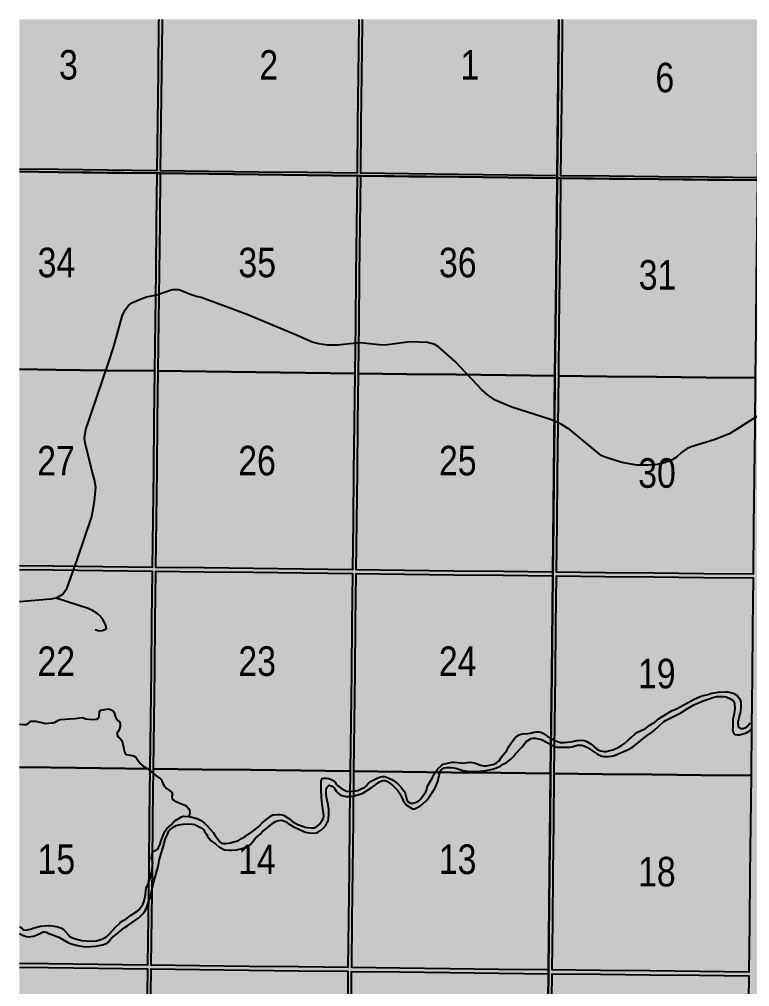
# Model space of a CAD drawing. Extents: x 506959 to 509328, y 6024157 to 6025982.
# Drawn here: x 507473.9 to 507671.8, y 6024633.7 to 6024895.9 of the extents above; entities that cross this region are included whole.
import ezdxf

# ---------------------------------------------------------------- set-up
doc = ezdxf.new("R2010")
doc.units = 0
doc.header["$LTSCALE"] = 5
doc.linetypes.add('DASHED2', pattern=[9.525, 6.35, -3.175])
for name, color, linetype in [('Quarters', 8, 'Continuous'), ('RoadSeg', 57, 'DASHED2'), ('T-WATER', 160, 'Continuous'), ('Townships', 57, 'Continuous')]:
    doc.layers.add(name, color=color, linetype=linetype)
doc.layers.add('ROUTE-MAP-BACKGROUND-H', color=7, linetype='Continuous', true_color=0xf0ebff)
doc.styles.add('120', font='ARIALN.TTF', dxfattribs={"height": 13})

msp = doc.modelspace()

# ---------------------------------------------------------------- hatches: boundary and pattern name
at = {"layer": 'ROUTE-MAP-BACKGROUND-H'}
h = msp.add_hatch(color=256, dxfattribs=at)
h.dxf.hatch_style = 1
h.paths.add_polyline_path([(507473.89, 6024895.85), (508096.49, 6024895.85), (508096.49, 6024157.58), (507473.89, 6024157.58)])

# ---------------------------------------------------------------- linework, layer by layer
at = {"layer": 'Quarters'}
for points in [[(507511.65, 6024895.85), (507511.64, 6024894.97), (507511.48, 6024881.58), (507511.33, 6024868.19), (507511.17, 6024854.8), (507497.78, 6024854.96), (507484.39, 6024855.13), (507473.89, 6024855.26)], [(507565.87, 6024895.85), (507565.86, 6024894.3), (507565.7, 6024880.92), (507565.55, 6024867.53), (507565.4, 6024854.14), (507552.01, 6024854.3), (507538.62, 6024854.46), (507525.23, 6024854.63), (507512.17, 6024854.79), (507512.33, 6024868.18), (507512.49, 6024881.57), (507512.65, 6024894.96), (507512.66, 6024895.85)], [(507620.1, 6024895.85), (507620.07, 6024893.64), (507619.92, 6024880.25), (507619.78, 6024866.86), (507619.63, 6024853.47), (507606.24, 6024853.64), (507592.85, 6024853.8), (507579.46, 6024853.96), (507566.4, 6024854.12), (507566.55, 6024867.51), (507566.71, 6024880.9), (507566.86, 6024894.29), (507566.88, 6024895.85)], [(507674.34, 6024895.85), (507674.31, 6024893.09), (507674.16, 6024879.7), (507674.02, 6024866.31), (507673.88, 6024852.92), (507660.48, 6024853.06), (507647.09, 6024853.19), (507633.69, 6024853.33), (507620.63, 6024853.46), (507620.78, 6024866.85), (507620.93, 6024880.24), (507621.08, 6024893.63), (507621.1, 6024895.85)], [(507473.89, 6024854.59), (507484.38, 6024854.46), (507497.77, 6024854.29), (507511.16, 6024854.13), (507511, 6024840.74), (507510.84, 6024827.34), (507510.69, 6024813.95), (507510.53, 6024800.56), (507497.13, 6024800.72), (507483.74, 6024800.88), (507473.89, 6024801.01)], [(507473.89, 6024801.01), (507483.74, 6024800.88), (507497.13, 6024800.72), (507510.53, 6024800.56), (507510.37, 6024787.16), (507510.21, 6024773.77), (507510.05, 6024760.38), (507509.9, 6024747.32), (507496.5, 6024747.48), (507483.1, 6024747.65), (507473.89, 6024747.76)], [(507473.89, 6024746.76), (507483.09, 6024746.64), (507496.49, 6024746.48), (507509.89, 6024746.31), (507509.73, 6024732.92), (507509.57, 6024719.53), (507509.41, 6024706.14), (507509.25, 6024692.74), (507495.85, 6024692.91), (507482.44, 6024693.07), (507473.89, 6024693.18)], [(507473.89, 6024693.18), (507482.44, 6024693.07), (507495.85, 6024692.91), (507509.25, 6024692.74), (507509.1, 6024679.35), (507508.94, 6024665.96), (507508.78, 6024652.56), (507508.63, 6024639.51), (507495.22, 6024639.67), (507481.81, 6024639.84), (507473.89, 6024639.93)], [(507473.89, 6024638.93), (507481.79, 6024638.83), (507495.2, 6024638.67), (507508.61, 6024638.5), (507508.46, 6024625.11), (507508.3, 6024611.72), (507508.14, 6024598.32), (507507.98, 6024584.93), (507494.57, 6024585.09), (507481.15, 6024585.26), (507473.89, 6024585.35)]]:
    msp.add_lwpolyline(points, dxfattribs=at)
for points in [[(507564.93, 6024813.28), (507564.78, 6024799.89), (507551.38, 6024800.06), (507537.99, 6024800.22), (507524.59, 6024800.38), (507511.53, 6024800.54), (507511.69, 6024813.94), (507511.85, 6024827.33), (507512.01, 6024840.72), (507512.16, 6024854.12), (507525.22, 6024853.96), (507538.61, 6024853.79), (507552, 6024853.63), (507565.39, 6024853.47), (507565.24, 6024840.07), (507565.08, 6024826.68), (507564.93, 6024813.28)], [(507619.18, 6024812.63), (507619.03, 6024799.23), (507605.63, 6024799.4), (507592.24, 6024799.56), (507578.84, 6024799.72), (507565.78, 6024799.88), (507565.93, 6024813.27), (507566.09, 6024826.67), (507566.24, 6024840.06), (507566.39, 6024853.45), (507579.45, 6024853.29), (507592.84, 6024853.13), (507606.23, 6024852.97), (507619.62, 6024852.8), (507619.47, 6024839.41), (507619.32, 6024826.02), (507619.18, 6024812.63)], [(507673.44, 6024812.07), (507673.3, 6024798.68), (507659.9, 6024798.82), (507646.5, 6024798.95), (507633.1, 6024799.09), (507620.03, 6024799.22), (507620.18, 6024812.62), (507620.33, 6024826.01), (507620.48, 6024839.4), (507620.62, 6024852.79), (507633.68, 6024852.66), (507647.08, 6024852.52), (507660.48, 6024852.39), (507673.87, 6024852.25), (507673.73, 6024838.86), (507673.58, 6024825.47), (507673.44, 6024812.07)], [(507564.32, 6024759.71), (507564.17, 6024746.65), (507550.77, 6024746.82), (507537.37, 6024746.98), (507523.97, 6024747.15), (507510.9, 6024747.31), (507511.06, 6024760.36), (507511.22, 6024773.76), (507511.37, 6024787.15), (507511.53, 6024800.54), (507524.59, 6024800.38), (507537.99, 6024800.22), (507551.38, 6024800.06), (507564.78, 6024799.89), (507564.62, 6024786.5), (507564.47, 6024773.1), (507564.32, 6024759.71)], [(507618.58, 6024759.06), (507618.44, 6024746), (507605.04, 6024746.16), (507591.64, 6024746.32), (507578.24, 6024746.48), (507565.17, 6024746.64), (507565.32, 6024759.7), (507565.48, 6024773.09), (507565.63, 6024786.49), (507565.78, 6024799.88), (507578.84, 6024799.72), (507592.24, 6024799.56), (507605.63, 6024799.4), (507619.03, 6024799.23), (507618.88, 6024785.84), (507618.73, 6024772.45), (507618.58, 6024759.06)], [(507672.86, 6024758.51), (507672.72, 6024745.45), (507659.32, 6024745.58), (507645.92, 6024745.72), (507632.51, 6024745.86), (507619.44, 6024745.99), (507619.59, 6024759.05), (507619.74, 6024772.44), (507619.88, 6024785.83), (507620.03, 6024799.22), (507633.1, 6024799.09), (507646.5, 6024798.95), (507659.9, 6024798.82), (507673.3, 6024798.68), (507673.15, 6024785.29), (507673.01, 6024771.9), (507672.86, 6024758.51)], [(507563.7, 6024705.47), (507563.55, 6024692.08), (507550.14, 6024692.24), (507536.73, 6024692.41), (507523.33, 6024692.57), (507510.26, 6024692.73), (507510.42, 6024706.12), (507510.58, 6024719.52), (507510.73, 6024732.91), (507510.89, 6024746.3), (507523.96, 6024746.14), (507537.36, 6024745.98), (507550.76, 6024745.81), (507564.16, 6024745.65), (507564, 6024732.26), (507563.85, 6024718.86), (507563.7, 6024705.47)], [(507617.98, 6024704.82), (507617.84, 6024691.43), (507604.43, 6024691.59), (507591.03, 6024691.75), (507577.62, 6024691.91), (507564.55, 6024692.06), (507564.7, 6024705.46), (507564.86, 6024718.85), (507565.01, 6024732.24), (507565.16, 6024745.64), (507578.23, 6024745.48), (507591.63, 6024745.32), (507605.03, 6024745.16), (507618.43, 6024745), (507618.28, 6024731.6), (507618.13, 6024718.21), (507617.98, 6024704.82)], [(507672.28, 6024704.27), (507672.14, 6024690.88), (507658.73, 6024691.01), (507645.32, 6024691.15), (507631.91, 6024691.29), (507618.84, 6024691.42), (507618.99, 6024704.81), (507619.14, 6024718.2), (507619.28, 6024731.59), (507619.43, 6024744.99), (507632.5, 6024744.85), (507645.91, 6024744.72), (507659.31, 6024744.58), (507672.71, 6024744.44), (507672.57, 6024731.05), (507672.43, 6024717.66), (507672.28, 6024704.27)], [(507563.09, 6024651.9), (507562.94, 6024638.84), (507549.53, 6024639), (507536.12, 6024639.17), (507522.71, 6024639.33), (507509.63, 6024639.49), (507509.79, 6024652.55), (507509.94, 6024665.94), (507510.1, 6024679.34), (507510.26, 6024692.73), (507523.33, 6024692.57), (507536.73, 6024692.41), (507550.14, 6024692.24), (507563.55, 6024692.08), (507563.39, 6024678.68), (507563.24, 6024665.29), (507563.09, 6024651.9)], [(507617.39, 6024651.25), (507617.25, 6024638.2), (507603.84, 6024638.36), (507590.43, 6024638.51), (507577.02, 6024638.67), (507563.94, 6024638.83), (507564.09, 6024651.88), (507564.24, 6024665.28), (507564.4, 6024678.67), (507564.55, 6024692.06), (507577.62, 6024691.91), (507591.03, 6024691.75), (507604.43, 6024691.59), (507617.84, 6024691.43), (507617.69, 6024678.04), (507617.54, 6024664.65), (507617.39, 6024651.25)], [(507671.71, 6024650.7), (507671.57, 6024637.64), (507658.16, 6024637.78), (507644.74, 6024637.92), (507631.33, 6024638.05), (507618.25, 6024638.19), (507618.4, 6024651.24), (507618.54, 6024664.64), (507618.69, 6024678.03), (507618.84, 6024691.42), (507631.91, 6024691.29), (507645.32, 6024691.15), (507658.73, 6024691.01), (507672.14, 6024690.88), (507672, 6024677.48), (507671.85, 6024664.09), (507671.71, 6024650.7)], [(507562.47, 6024597.65), (507562.31, 6024584.26), (507548.9, 6024584.43), (507535.48, 6024584.59), (507522.07, 6024584.76), (507508.99, 6024584.92), (507509.15, 6024598.31), (507509.3, 6024611.7), (507509.46, 6024625.1), (507509.62, 6024638.49), (507522.69, 6024638.33), (507536.1, 6024638.16), (507549.52, 6024638), (507562.93, 6024637.83), (507562.77, 6024624.44), (507562.62, 6024611.05), (507562.47, 6024597.65)], [(507616.79, 6024597.02), (507616.64, 6024583.63), (507603.23, 6024583.78), (507589.81, 6024583.94), (507576.4, 6024584.1), (507563.32, 6024584.25), (507563.47, 6024597.64), (507563.62, 6024611.03), (507563.78, 6024624.43), (507563.93, 6024637.82), (507577.01, 6024637.67), (507590.42, 6024637.51), (507603.83, 6024637.35), (507617.24, 6024637.19), (507617.09, 6024623.8), (507616.94, 6024610.41), (507616.79, 6024597.02)], [(507671.13, 6024596.46), (507670.98, 6024583.07), (507657.57, 6024583.21), (507644.15, 6024583.34), (507630.73, 6024583.48), (507617.65, 6024583.62), (507617.8, 6024597.01), (507617.94, 6024610.4), (507618.09, 6024623.79), (507618.24, 6024637.18), (507631.32, 6024637.05), (507644.73, 6024636.91), (507658.14, 6024636.78), (507671.56, 6024636.64), (507671.41, 6024623.25), (507671.27, 6024609.85), (507671.13, 6024596.46)]]:
    msp.add_lwpolyline(points, close=True, dxfattribs=at)
at = {"layer": 'RoadSeg'}
msp.add_line((507523.16, 6024820.46), (507522.52, 6024820.66), dxfattribs=at)
for points in [[(507483.9, 6024739.01), (507485.63, 6024740.01), (507486.83, 6024741.81), (507489.69, 6024749.6), (507493.55, 6024761.12), (507494.25, 6024765.22), (507494.62, 6024769.08), (507494.29, 6024771.05), (507493.42, 6024773.98), (507491.69, 6024781.1), (507491.56, 6024782.33), (507491.92, 6024784.7), (507497.95, 6024802.45), (507499.45, 6024807.14), (507501.78, 6024815.4), (507502.58, 6024817.1), (507503.51, 6024818.33), (507504.41, 6024819), (507506.91, 6024820.13), (507508.34, 6024820.6), (507511.14, 6024821.2), (507515.27, 6024822.63), (507517, 6024822.63), (507517.86, 6024822.39), (507520.49, 6024821.3), (507522.52, 6024820.66)], [(507676.47, 6024789.96), (507666.35, 6024783.53), (507662.15, 6024781.87), (507656.22, 6024780.1), (507654.86, 6024779.54), (507653.33, 6024778.44), (507651.96, 6024777.17), (507650.8, 6024776.44), (507649, 6024775.71), (507646.7, 6024775.21), (507644.24, 6024774.98), (507641.21, 6024775.01), (507637.18, 6024775.71), (507632.31, 6024777.24), (507631.58, 6024777.64), (507623.16, 6024784.63), (507620.69, 6024786.13), (507617.83, 6024787.36), (507607.31, 6024790.73), (507602.81, 6024792.62), (507600.61, 6024794.16), (507599.28, 6024795.36), (507591.96, 6024803.08), (507587.43, 6024807.08), (507586.26, 6024807.78), (507584.46, 6024808.24), (507579.73, 6024808.48), (507573.64, 6024807.61), (507572.24, 6024807.54), (507566.35, 6024808.14), (507563.32, 6024807.94), (507560.09, 6024807.51), (507557.36, 6024807.54), (507555.03, 6024807.88), (507553.26, 6024808.34), (507549.03, 6024810.27), (507535.35, 6024815.9), (507523.16, 6024820.46)], [(507483.9, 6024739.01), (507482.33, 6024738.71), (507473.89, 6024737.96)], [(507494.45, 6024730.49), (507495.55, 6024730.09), (507496.32, 6024730.19), (507497.55, 6024730.62), (507497.22, 6024731.79), (507496.62, 6024732.98), (507495.82, 6024734.05), (507494.85, 6024734.92), (507493.72, 6024735.61), (507492.52, 6024736.15), (507483.9, 6024739.01)]]:
    msp.add_lwpolyline(points, dxfattribs=at)
at = {"layer": 'T-WATER', "linetype": 'Continuous'}
for points in [[(507473.89, 6024704.78), (507475.06, 6024704.73), (507475.76, 6024704.77), (507476.25, 6024704.97), (507477, 6024705.62), (507478.32, 6024705.65), (507481.01, 6024705.04), (507482.59, 6024705.14), (507483.05, 6024705.16), (507483.61, 6024705.34), (507484.46, 6024705.87), (507484.99, 6024706.06), (507489.02, 6024706.31), (507490.25, 6024706.53), (507490.9, 6024706.58), (507491.48, 6024706.48), (507491.93, 6024706.28), (507493.63, 6024706.05), (507494.93, 6024706.15), (507495.3, 6024706.46), (507495.53, 6024706.91), (507495.58, 6024708.15), (507495.84, 6024708.58), (507496.4, 6024708.74), (507498.11, 6024708.95), (507498.73, 6024708.73), (507499.19, 6024708.51), (507499.51, 6024708.12), (507499.83, 6024707.06), (507500.07, 6024706.56), (507500.7, 6024705.76), (507501.06, 6024705.42), (507501.24, 6024704.9), (507501.23, 6024704.3), (507500.94, 6024703.28), (507500.71, 6024702.83), (507500.41, 6024702.44), (507500.37, 6024701.85), (507500.63, 6024701.42), (507501.03, 6024701.1), (507501.65, 6024700.35), (507501.85, 6024699.84), (507501.93, 6024699.21), (507502.12, 6024698.7), (507502.18, 6024698.05), (507502.33, 6024697.48), (507502.56, 6024696.96), (507502.88, 6024696.61), (507503.38, 6024696.47), (507504.02, 6024696.43), (507504.55, 6024696.31), (507505.03, 6024696.12), (507505.44, 6024695.83), (507506.65, 6024694.2), (507507.37, 6024693.55), (507508.64, 6024692.8), (507508.69, 6024692.75), (507509.25, 6024692.2), (507509.32, 6024692.13), (507509.75, 6024691.89), (507510.24, 6024691.48), (507511.24, 6024690.66), (507512.04, 6024690.09), (507512.37, 6024689.7), (507512.61, 6024689.23), (507512.79, 6024688.7), (507513.05, 6024688.25), (507513.38, 6024687.84), (507513.71, 6024687.48), (507514.48, 6024686.92), (507515.18, 6024686.26), (507515.37, 6024685.75), (507515.2, 6024685.28), (507515.28, 6024684.69), (507515.55, 6024684.28), (507515.95, 6024684.02), (507517.79, 6024683.22), (507518.76, 6024682.86), (507519.15, 6024682.58), (507519.82, 6024681.88), (507520.04, 6024681.41), (507520.12, 6024680.87), (507520, 6024680.35), (507519.77, 6024679.8), (507520.74, 6024679.61), (507522.27, 6024679.15), (507523.13, 6024678.67), (507523.57, 6024678.3), (507524.13, 6024677.93), (507524.84, 6024677.21), (507526.47, 6024675.34), (507526.79, 6024674.94), (507527.63, 6024673.63), (507528.11, 6024673.09), (507528.29, 6024672.87), (507528.69, 6024672.59), (507529.18, 6024672.44), (507529.85, 6024672.44), (507531.1, 6024672.62), (507533.29, 6024673.3), (507534.13, 6024673.86), (507535.07, 6024674.38), (507536.54, 6024675.38), (507537.19, 6024675.8), (507537.77, 6024676.28), (507538.74, 6024677.09), (507539.74, 6024678.14), (507542.12, 6024680.01), (507542.61, 6024680.23), (507543.96, 6024680.35), (507544.59, 6024680.31), (507545.17, 6024680.22), (507545.64, 6024680.03), (507546.87, 6024679.22), (507548.01, 6024678.34), (507549.36, 6024677.6), (507550.89, 6024677.11), (507551.35, 6024676.91), (507551.89, 6024676.77), (507553.04, 6024676.69), (507553.75, 6024676.72), (507554.49, 6024677.1), (507555.17, 6024677.66), (507555.8, 6024678.45), (507556.29, 6024679.37), (507556.36, 6024679.99), (507556.32, 6024680.64), (507555.98, 6024683.15), (507555.77, 6024684.95), (507555.68, 6024686.94), (507555.69, 6024689.35), (507555.93, 6024690.05), (507556.49, 6024690.14), (507557.15, 6024690.15), (507557.71, 6024690.06), (507558.39, 6024689.86), (507559.19, 6024689.46), (507559.5, 6024689.07), (507559.67, 6024688.73), (507560.05, 6024688.26), (507560.52, 6024687.86), (507561.2, 6024687.34), (507562.13, 6024686.85), (507562.64, 6024686.67), (507563.48, 6024686.57), (507564.49, 6024686.62), (507565.63, 6024686.88), (507566.14, 6024687.09), (507567.49, 6024687.78), (507567.84, 6024688.09), (507568.47, 6024688.85), (507568.82, 6024689.18), (507570.62, 6024690.12), (507571.51, 6024690.48), (507572.2, 6024690.61), (507572.83, 6024690.59), (507573.36, 6024690.44), (507574.82, 6024689.82), (507575.28, 6024689.56), (507576.47, 6024688.64), (507577.17, 6024687.93), (507578.11, 6024686.74), (507578.41, 6024686.07), (507578.77, 6024684.63), (507578.99, 6024684.16), (507579.29, 6024683.77), (507579.66, 6024683.46), (507580.2, 6024683.35), (507581.13, 6024683.54), (507581.8, 6024683.8), (507582.18, 6024684.07), (507582.52, 6024684.42), (507583.14, 6024685.18), (507583.99, 6024686.44), (507584.19, 6024686.91), (507584.49, 6024687.97), (507584.72, 6024688.45), (507585.76, 6024690.15), (507586.19, 6024691.1), (507586.58, 6024691.72), (507586.64, 6024691.8), (507587.31, 6024692.7), (507588.36, 6024693.68), (507588.76, 6024693.96), (507591.06, 6024694.51), (507591.7, 6024694.53), (507593.5, 6024694.3), (507594.15, 6024694.29), (507595.35, 6024694.47), (507596.02, 6024694.52), (507597.19, 6024694.33), (507597.7, 6024694.18), (507598.62, 6024693.76), (507599.17, 6024693.62), (507599.8, 6024693.55), (507600.49, 6024693.56), (507602.2, 6024693.86), (507602.74, 6024694.09), (507603.17, 6024694.35), (507603.58, 6024694.61), (507603.94, 6024694.92), (507604.75, 6024696.15), (507605.96, 6024697.7), (507606.53, 6024698.78), (507607.2, 6024699.89), (507608.15, 6024701), (507608.89, 6024701.65), (507609.29, 6024701.94), (507609.75, 6024702.15), (507610.37, 6024702.24), (507611.66, 6024702.27), (507612.35, 6024702.37), (507613.4, 6024702.66), (507614.01, 6024702.75), (507614.67, 6024702.77), (507615.22, 6024702.62), (507615.69, 6024702.39), (507616.94, 6024701.56), (507617.94, 6024701), (507618.94, 6024700.4), (507619.67, 6024700.1), (507620.52, 6024699.89), (507621.46, 6024699.87), (507623.33, 6024700.06), (507625.07, 6024700.41), (507626.4, 6024700.46), (507627.03, 6024700.41), (507627.51, 6024700.24), (507628.8, 6024699.41), (507630.31, 6024698.16), (507630.72, 6024697.89), (507631.36, 6024697.58), (507632.22, 6024697.38), (507632.9, 6024697.43), (507633.5, 6024697.55), (507634.66, 6024697.82), (507635.19, 6024698.02), (507636.17, 6024698.51), (507637.04, 6024698.99), (507637.87, 6024699.55), (507638.93, 6024700.55), (507639.71, 6024701.18), (507640.79, 6024702.22), (507641.21, 6024702.52), (507643.57, 6024703.68), (507644.77, 6024704.55), (507645.47, 6024704.98), (507646.09, 6024705.4), (507647.28, 6024706.35), (507650.35, 6024708.22), (507650.8, 6024708.5), (507651.75, 6024708.92), (507653.11, 6024709.64), (507656.74, 6024711.62), (507658.15, 6024712.25), (507658.94, 6024712.48), (507660.43, 6024712.83), (507661.49, 6024713.21), (507663.3, 6024713.5), (507665.25, 6024713.61), (507665.89, 6024713.56), (507666.98, 6024713.28), (507667.49, 6024713.1), (507667.97, 6024712.85), (507668.38, 6024712.55), (507669, 6024711.81), (507669.22, 6024711.34), (507669.35, 6024710.79), (507669.34, 6024709.43), (507669.25, 6024708.19), (507669.15, 6024707.59), (507668.55, 6024705.28), (507668.62, 6024704.25), (507668.94, 6024703.89), (507669.43, 6024703.67), (507670.02, 6024703.66), (507670.54, 6024703.84), (507670.98, 6024704.11), (507671.94, 6024705.21)], [(507473.89, 6024648.11), (507474.78, 6024647.62), (507475.25, 6024647.42), (507475.75, 6024647.28), (507476.35, 6024647.21), (507477.69, 6024647.36), (507478.25, 6024647.51), (507479.73, 6024648.16), (507480.16, 6024648.43), (507480.48, 6024648.5), (507480.72, 6024648.54), (507481.25, 6024648.43), (507481.9, 6024648.11), (507483.13, 6024647.59), (507483.64, 6024647.45), (507484.58, 6024647.04), (507486.72, 6024645.81), (507487.64, 6024645.41), (507489.62, 6024644.81), (507491.3, 6024644.52), (507491.91, 6024644.47), (507494.6, 6024644.65), (507496.42, 6024645.04), (507497.5, 6024645.4), (507497.91, 6024645.67), (507498.88, 6024646.77), (507499.25, 6024647.11), (507502.29, 6024649.57), (507503.28, 6024650.29), (507506.28, 6024652.28), (507507.22, 6024653.35), (507507.88, 6024654.16), (507508.13, 6024654.59), (507508.57, 6024655.51), (507508.83, 6024656.33), (507509.03, 6024657.1), (507509.4, 6024658.08), (507509.87, 6024660.14), (507510.16, 6024661.46), (507511.39, 6024665.93), (507511.48, 6024666.28), (507511.77, 6024667.86), (507512.19, 6024669.47), (507512.9, 6024671.44), (507513.44, 6024673.53), (507513.61, 6024674.01), (507514.06, 6024674.91), (507514.44, 6024675.86), (507514.72, 6024676.24), (507515.89, 6024677.12), (507516.41, 6024677.38), (507516.97, 6024677.52), (507518.24, 6024677.68), (507519.58, 6024677.78), (507520.84, 6024677.73), (507521.4, 6024677.64), (507522.24, 6024677.14), (507522.95, 6024676.8), (507523.52, 6024676.42), (507523.84, 6024676.16), (507524.08, 6024675.69), (507524.68, 6024674.88), (507524.91, 6024674.41), (507525.86, 6024673.21), (507526.21, 6024672.89), (507527.04, 6024672.34), (507527.83, 6024671.68), (507529.11, 6024670.95), (507529.59, 6024670.78), (507530.73, 6024670.62), (507531.39, 6024670.62), (507532.71, 6024670.73), (507533.89, 6024671.01), (507535.49, 6024671.52), (507535.98, 6024671.73), (507536.5, 6024672.18), (507537.57, 6024673.59), (507537.91, 6024673.95), (507539.05, 6024674.88), (507539.71, 6024675.63), (507540.07, 6024675.94), (507540.9, 6024676.56), (507541.99, 6024677.55), (507542.82, 6024678.15), (507543.28, 6024678.41), (507543.76, 6024678.61), (507544.33, 6024678.74), (507544.98, 6024678.78), (507545.5, 6024678.66), (507545.98, 6024678.44), (507546.77, 6024677.86), (507548.07, 6024677.12), (507550.01, 6024676.15), (507551.46, 6024675.56), (507552.58, 6024675.35), (507553.19, 6024675.3), (507554.45, 6024675.4), (507554.93, 6024675.66), (507555.76, 6024676.22), (507556.51, 6024676.86), (507556.82, 6024677.26), (507557.3, 6024678.14), (507557.53, 6024678.62), (507557.66, 6024679.15), (507557.78, 6024680.37), (507557.75, 6024681.73), (507557.58, 6024682.91), (507557.19, 6024684.62), (507557.03, 6024685.84), (507557.06, 6024687.07), (507557.28, 6024687.75), (507557.87, 6024688.28), (507558.63, 6024688.02), (507558.79, 6024687.96), (507559.18, 6024687.53), (507559.71, 6024686.67), (507560.39, 6024685.99), (507560.78, 6024685.68), (507561.3, 6024685.5), (507562.4, 6024685.25), (507563.47, 6024685.2), (507564.47, 6024685.31), (507566.45, 6024685.93), (507566.93, 6024686.15), (507568.25, 6024686.89), (507569.45, 6024687.75), (507570.31, 6024688.25), (507571.03, 6024688.9), (507571.44, 6024689.17), (507572.42, 6024689.58), (507573.01, 6024689.54), (507573.49, 6024689.36), (507573.93, 6024689.09), (507575.08, 6024688.21), (507576.11, 6024687.22), (507576.41, 6024686.84), (507576.96, 6024685.99), (507577.89, 6024684.09), (507578.41, 6024683.3), (507578.73, 6024682.95), (507579.93, 6024682.11), (507580.4, 6024681.88), (507581, 6024681.91), (507581.5, 6024682.1), (507582.4, 6024682.57), (507583.17, 6024683.16), (507584.23, 6024684.17), (507585.13, 6024685.34), (507585.38, 6024685.78), (507585.69, 6024686.14), (507586.47, 6024687.34), (507587.3, 6024689.31), (507587.63, 6024690.97), (507587.88, 6024691.79), (507588.19, 6024692.44), (507588.52, 6024692.77), (507588.97, 6024693.01), (507589.61, 6024693.07), (507590.94, 6024693.06), (507591.04, 6024693.05), (507592.13, 6024692.88), (507594.08, 6024692.29), (507595.97, 6024691.98), (507597.29, 6024691.96), (507597.93, 6024692.01), (507600.34, 6024692.3), (507602.11, 6024692.63), (507603.18, 6024692.99), (507604.16, 6024693.39), (507605.01, 6024693.95), (507605.89, 6024694.45), (507607.09, 6024695.32), (507607.76, 6024696.02), (507608.34, 6024696.8), (507610, 6024698.61), (507610.92, 6024699.76), (507611.26, 6024700.12), (507612.08, 6024700.67), (507612.28, 6024700.78), (507612.53, 6024700.92), (507613.08, 6024701.06), (507613.74, 6024701.05), (507615.38, 6024700.64), (507616.95, 6024699.88), (507617.92, 6024699.27), (507618.54, 6024698.89), (507618.92, 6024698.74), (507619.58, 6024698.56), (507622.94, 6024698.58), (507623.55, 6024698.65), (507625.1, 6024699.11), (507626.27, 6024699.12), (507626.92, 6024698.97), (507627.88, 6024698.53), (507630.51, 6024696.69), (507631.68, 6024696.15), (507632.23, 6024696.04), (507633.57, 6024696.04), (507634.77, 6024696.23), (507635.3, 6024696.39), (507638.72, 6024697.83), (507640.05, 6024698.61), (507641.32, 6024699.56), (507641.68, 6024699.84), (507642.37, 6024700.52), (507643.15, 6024701.15), (507644.03, 6024701.7), (507645.45, 6024702.75), (507645.99, 6024703.19), (507647.14, 6024704.3), (507648.56, 6024705.53), (507648.96, 6024705.79), (507649.86, 6024706.29), (507653.16, 6024707.92), (507654.9, 6024709.03), (507656.67, 6024710.06), (507659.16, 6024711.15), (507661.11, 6024711.76), (507661.81, 6024712.02), (507662.9, 6024712.31), (507664.23, 6024712.33), (507664.88, 6024712.27), (507665.45, 6024712.18), (507665.96, 6024711.99), (507666.44, 6024711.77), (507667.29, 6024711.25), (507667.57, 6024710.83), (507667.71, 6024710.26), (507667.74, 6024708.93), (507667.58, 6024707.73), (507667.22, 6024706.06), (507667.18, 6024703.92), (507667.17, 6024703.4), (507667.24, 6024702.8), (507667.45, 6024702.31), (507667.79, 6024701.98), (507668.41, 6024701.92), (507669.04, 6024701.97), (507669.62, 6024702.08), (507670.7, 6024702.42), (507671.61, 6024702.89), (507672.28, 6024703.53)], [(507473.89, 6024649.97), (507474.68, 6024649.33), (507475.11, 6024649.09), (507475.68, 6024649), (507476.88, 6024649.23), (507477.92, 6024649.61), (507479.6, 6024650.09), (507481.77, 6024650.28), (507481.93, 6024650.26), (507482.74, 6024650.19), (507483.84, 6024650), (507484.86, 6024649.7), (507485.32, 6024649.51), (507485.77, 6024649.25), (507486.15, 6024648.91), (507487.1, 6024647.77), (507487.61, 6024647.25), (507488.27, 6024646.92), (507489.75, 6024646.44), (507490.84, 6024646.22), (507493.17, 6024645.99), (507494.84, 6024646.13), (507495.72, 6024646.33), (507496.73, 6024646.74), (507497.58, 6024647.3), (507498.34, 6024647.96), (507499.98, 6024649.8), (507501.08, 6024650.85), (507501.84, 6024651.47), (507502.72, 6024651.99), (507503.99, 6024652.92), (507505.76, 6024654.05), (507506.14, 6024654.37), (507506.55, 6024654.84), (507507.32, 6024655.97), (507507.57, 6024656.43), (507507.74, 6024656.91), (507508.06, 6024658.59), (507508.15, 6024659.79), (507508.25, 6024660.36), (507508.89, 6024661.7), (507509.29, 6024662.78), (507509.5, 6024663.66), (507509.95, 6024666.12), (507509.99, 6024666.53), (507510.02, 6024667.37), (507509.96, 6024667.54), (507509.84, 6024667.91), (507509.74, 6024668.5), (507509.77, 6024669.15), (507509.88, 6024669.69), (507509.99, 6024669.92), (507510.1, 6024670.14), (507510.45, 6024670.47), (507510.94, 6024670.67), (507511.33, 6024670.96), (507511.62, 6024671.34), (507512.06, 6024672.25), (507512.36, 6024673.25), (507513.07, 6024675.09), (507513.29, 6024675.69), (507513.87, 6024676.51), (507515.01, 6024677.55), (507515.67, 6024678.29), (507516.06, 6024678.62), (507517.8, 6024679.68), (507518.37, 6024679.84), (507519.77, 6024679.8)]]:
    msp.add_lwpolyline(points, dxfattribs=at)
at = {"layer": 'Townships'}
for points in [[(507620.1, 6024895.85), (507619.92, 6024880.25), (507619.63, 6024853.47), (507619.62, 6024852.8), (507592.84, 6024853.13), (507566.39, 6024853.45), (507565.39, 6024853.47), (507538.61, 6024853.79), (507512.16, 6024854.12), (507511.16, 6024854.13), (507484.38, 6024854.46), (507473.89, 6024854.59)], [(507837.62, 6024850.59), (507836.62, 6024850.6), (507809.83, 6024850.87), (507783.04, 6024851.15), (507782.37, 6024851.15), (507755.58, 6024851.42), (507729.12, 6024851.69), (507728.12, 6024851.7), (507701.33, 6024851.97), (507674.87, 6024852.24), (507673.87, 6024852.25), (507647.08, 6024852.52), (507620.62, 6024852.79), (507619.62, 6024852.8), (507619.63, 6024853.47), (507619.92, 6024880.25), (507620.1, 6024895.85)], [(507473.89, 6024854.59), (507484.38, 6024854.46), (507511.16, 6024854.13), (507512.16, 6024854.12), (507538.61, 6024853.79), (507565.39, 6024853.47), (507566.39, 6024853.45), (507592.84, 6024853.13), (507619.62, 6024852.8), (507619.32, 6024826.02), (507619.03, 6024799.23), (507618.73, 6024772.45), (507618.44, 6024746), (507618.43, 6024745), (507618.13, 6024718.21), (507617.84, 6024691.43), (507617.54, 6024664.65), (507617.25, 6024638.2), (507617.24, 6024637.19), (507616.94, 6024610.41)], [(507616.94, 6024610.41), (507617.24, 6024637.19), (507617.25, 6024638.2), (507617.54, 6024664.65), (507617.84, 6024691.43), (507618.13, 6024718.21), (507618.43, 6024745), (507618.44, 6024746), (507618.73, 6024772.45), (507619.03, 6024799.23), (507619.32, 6024826.02), (507619.62, 6024852.8), (507620.62, 6024852.79), (507647.08, 6024852.52), (507673.87, 6024852.25)]]:
    msp.add_lwpolyline(points, dxfattribs=at)

# ---------------------------------------------------------------- texts
at = {"layer": 'RoadSeg', "style": '120'}
for s, height, p in [('3', 8, (507484.65, 6024879.54)), ('2', 8, (507538.91, 6024879.5)), ('1', 8, (507593.42, 6024879.52)), ('6', 8, (507646.24, 6024876.09)), ('34', 8.004, (507478.85, 6024825.96)), ('35', 8.004, (507533.25, 6024825.96)), ('36', 8.004, (507587.59, 6024825.95)), ('31', 8.004, (507641.72, 6024822.59)), ('27', 8.004, (507478.73, 6024772.23)), ('26', 8.004, (507533.2, 6024772.26)), ('25', 8.004, (507587.59, 6024772.26)), ('30', 8.004, (507641.58, 6024768.89)), ('22', 8.004, (507478.79, 6024717.87)), ('23', 8.004, (507533.23, 6024717.9)), ('24', 8.004, (507587.55, 6024717.87)), ('19', 8.004, (507641.51, 6024714.54)), ('15', 8.004, (507478.82, 6024664.22)), ('14', 8.004, (507533.14, 6024664.19)), ('13', 8.004, (507587.55, 6024664.21)), ('18', 8.004, (507641.54, 6024660.84))]:
    msp.add_text(s, height=height, dxfattribs=at).set_placement(p)

doc.saveas('drawing.dxf')
